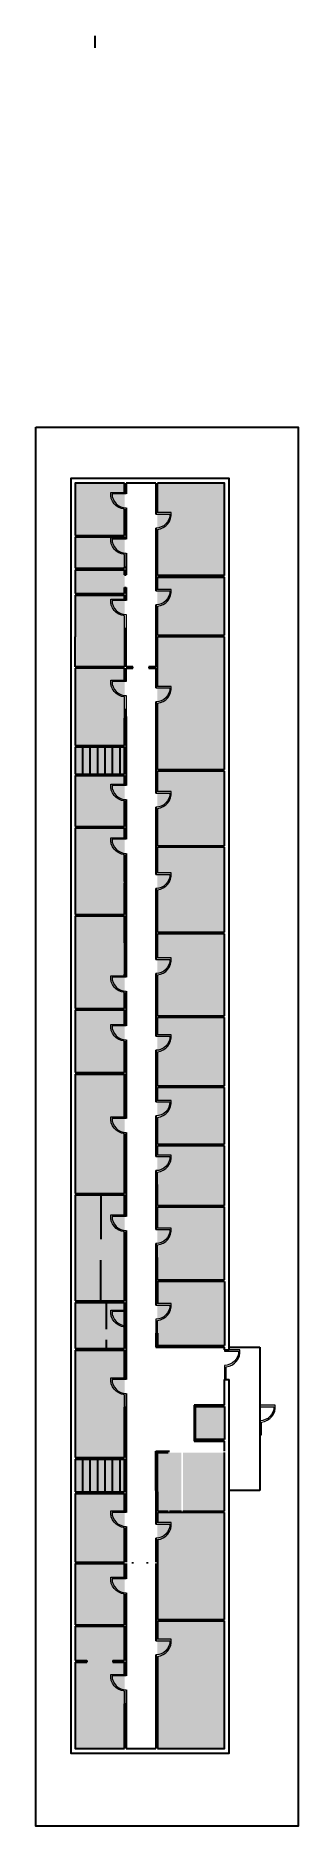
# Model space of a CAD drawing. Header units: millimetres. Extents: x 517 to 693, y -438 to 762.
import ezdxf

# ---------------------------------------------------------------- set-up
doc = ezdxf.new("R2010")
doc.units = ezdxf.units.MM
doc.layers.get('0').update_dxf_attribs({"lineweight": 30, "true_color": 0x424242})
doc.layers.add('Doors', color=250, linetype='Continuous', lineweight=20)
for name, color, linetype, true_color in [('заливка навч', 7, 'Continuous', 0xffffff), ('заливкапринт', 7, 'Continuous', 0x6eb259), ('заливкаспец', 7, 'Continuous', 0xffffd4), ('заливкатуалет', 7, 'Continuous', 0x6eb259), ('заливкауфет', 7, 'Continuous', 0xfffacd)]:
    doc.layers.add(name, color=color, linetype=linetype, true_color=true_color)
doc.layers.add('заливка2', color=7, linetype='Continuous', lineweight=30, true_color=0x6eb259)
doc.layers.add('рамкаосн', color=7, linetype='Continuous', lineweight=30, true_color=0x424242)
pattern_1 = [(270, (543.4153, 462.5), (5, -9e-16), [])]

msp = doc.modelspace()

# ---------------------------------------------------------------- hatches: boundary and pattern name
h = msp.add_hatch()
h.set_pattern_fill('_USER', color=256, scale=5, angle=-90, style=0, pattern_type=0)
h.set_pattern_definition(pattern_1)
h.paths.add_polyline_path([(543.4, 285.7), (543.4, 267.5), (577.4, 267.5), (577.4, 285.7)])
h = msp.add_hatch()
h.set_pattern_fill('_USER', color=256, scale=5, angle=-90, style=0, pattern_type=0)
h.set_pattern_definition(pattern_1)
h.paths.add_polyline_path([(577.4, -213.5), (577.4, -191.5), (543.4, -191.5), (543.4, -213.5)])
at = {"layer": 'заливка навч'}
msp.add_hatch(color=256, dxfattribs=at).paths.add_polyline_path([(576.4, -137.1), (576.4, -118.5), (543.4, -118.5), (543.4, -190.5), (576.4, -190.5), (576.4, -156.8)])
at = {"layer": 'заливка2', "true_color": 0x6eb259}
for points in [[(576.4, 285.7), (543.4, 285.7), (543.4, 267.5), (576.4, 267.5)], [(576.4, -191.5), (543.4, -191.5), (543.4, -213.5), (576.4, -213.5)]]:
    msp.add_hatch(color=75, dxfattribs=at).paths.add_polyline_path(points)
at = {"layer": 'заливкапринт', "true_color": 0x6eb259}
msp.add_hatch(color=75, dxfattribs=at).paths.add_polyline_path([(614.5, -187.1), (605.6, -187.1), (598.4, -187.1), (598.4, -213.5), (598.4, -226.4), (605.6, -226.4), (606.6, -226.4), (614.5, -226.4)])
at = {"layer": 'заливкаспец'}
h = msp.add_hatch(color=256, dxfattribs=at)
h.paths.add_polyline_path([(576.4, 456.3), (576.4, 462.5), (543.4, 462.5), (543.4, 427.5), (576.4, 427.5), (576.4, 445)])
h.paths.add_polyline_path([(643.4, 462.5), (598.4, 462.5), (598.4, 442.8), (598.4, 431.5), (598.4, 400.5), (643.4, 400.5)])
h.paths.add_polyline_path([(576.4, 426.5), (543.4, 426.5), (543.4, 405.5), (576.4, 405.5), (576.4, 406.2)])
h.paths.add_polyline_path([(576.4, 404.5), (543.4, 404.5), (543.4, 388.5), (576.4, 388.5)])
h.paths.add_polyline_path([(576.4, 384.8), (576.4, 387.5), (543.4, 387.5), (543.4, 359.5), (543.4, 339.4), (576.4, 339.4), (576.4, 365.1)])
h.paths.add_polyline_path([(643.4, 399.5), (598.4, 399.5), (598.4, 391.3), (598.4, 380), (598.4, 360.5), (643.4, 360.5)])
h.paths.add_polyline_path([(643.4, 359.5), (598.4, 359.5), (598.4, 326.3), (598.4, 315), (598.4, 270.5), (643.4, 270.5)])
h.paths.add_polyline_path([(643.4, 269.5), (598.4, 269.5), (598.4, 255.8), (598.4, 244.5), (598.4, 219.5), (643.4, 219.5)])
h.paths.add_polyline_path([(643.4, 218.5), (598.4, 218.5), (598.4, 201.3), (598.4, 190), (598.4, 161.5), (643.4, 161.5)])
h.paths.add_polyline_path([(576.4, 260.8), (576.4, 266.5), (543.4, 266.5), (543.4, 232.5), (576.4, 232.5), (576.4, 249.5)])
h.paths.add_polyline_path([(576.4, 213.5), (576.4, 224.8), (576.4, 231.5), (543.4, 231.5), (543.4, 195.5), (543.4, 194.5), (543.4, 173.5), (576.4, 173.5), (576.4, 194.5), (576.4, 195.5)])
h.paths.add_polyline_path([(576.4, 154.5), (576.4, 172.5), (543.4, 172.5), (543.4, 154.5), (543.4, 133.5), (543.4, 110.5), (576.4, 110.5), (576.4, 121.1), (576.4, 132.4), (576.4, 133.5)])
h.paths.add_polyline_path([(576.4, 99.8), (576.4, 109.5), (543.4, 109.5), (543.4, 67.5), (576.4, 67.5), (576.4, 88.5)])
h.paths.add_polyline_path([(576.4, 66.5), (543.4, 66.5), (543.4, -13.5), (576.4, -13.5), (576.4, 26.5), (576.4, 37.8)])
h.paths.add_polyline_path([(576.4, -39.3), (576.4, -27.9), (576.4, -14.5), (543.4, -14.5), (543.4, -85.5), (576.4, -85.5)])
h.paths.add_polyline_path([(576.4, -86.5), (543.4, -86.5), (543.4, -117.5), (576.4, -117.5)])
h.paths.add_polyline_path([(643.4, -22.5), (598.4, -22.5), (598.4, -36.7), (598.4, -56.4), (598.4, -71.5), (643.4, -71.5)])
h.paths.add_polyline_path([(643.4, 18.5), (598.4, 18.5), (598.4, 12.2), (598.4, -7.6), (598.4, -21.5), (643.4, -21.5)])
h.paths.add_polyline_path([(643.4, 57.5), (598.4, 57.5), (598.4, 48.8), (598.4, 37.5), (598.4, 19.5), (643.4, 19.5)])
h.paths.add_polyline_path([(643.4, 104.5), (598.4, 104.5), (598.4, 92.8), (598.4, 81.5), (598.4, 58.5), (643.4, 58.5)])
h.paths.add_polyline_path([(643.4, 160.5), (598.4, 160.5), (598.4, 144.3), (598.4, 133), (598.4, 105.5), (643.4, 105.5)])
h.paths.add_polyline_path([(643.4, -227.4), (598.4, -227.4), (598.4, -234.1), (598.4, -245.5), (598.4, -299), (643.4, -299)])
h.paths.add_polyline_path([(643.4, -187.1), (637.2, -187.1), (626.6, -187.1), (615.5, -187.1), (615.5, -226.4), (643.4, -226.4), (643.4, -213.5), (643.4, -212.5)])
h.paths.add_polyline_path([(643.4, -156.3), (624, -156.3), (624, -178.4), (643.4, -178.4)])
h.paths.add_polyline_path([(643.4, -300), (598.4, -300), (598.4, -312.3), (598.4, -323.7), (598.4, -385.5), (643.4, -385.5)])
h.paths.add_polyline_path([(576.4, -335.8), (576.4, -327.5), (568.6, -327.5), (568.6, -326.5), (576.4, -326.5), (576.4, -303.5), (543.4, -303.5), (543.4, -326.5), (551.1, -326.5), (551.1, -327.5), (543.4, -327.5), (543.4, -385.5), (576.4, -385.5), (576.4, -355.5)])
h.paths.add_polyline_path([(576.4, -270.7), (576.4, -261.5), (543.4, -261.5), (543.4, -302.5), (576.4, -302.5), (576.4, -282)])
h.paths.add_polyline_path([(576.4, -237.5), (576.4, -226.2), (576.4, -214.5), (543.4, -214.5), (543.4, -260.5), (576.4, -260.5)])
at = {"layer": 'заливкатуалет'}
msp.add_hatch(color=256, dxfattribs=at).paths.add_polyline_path([(576.4, 330.5), (576.4, 338.4), (543.4, 338.4), (543.4, 323.5), (543.4, 286.7), (576.4, 286.7), (576.4, 305.1), (576.4, 310.8)])
at = {"layer": 'заливкауфет'}
msp.add_hatch(color=256, dxfattribs=at).paths.add_polyline_path([(643.4, -72.5), (598.4, -72.5), (598.4, -87.3), (598.4, -107.1), (598.4, -115.5), (643.4, -115.5)])

# ---------------------------------------------------------------- linework, layer by layer
for p, q in [((556.4, 762.3), (556.4, 754.2)), ((576.4, 456.3), (576.4, 462.5)), ((577.4, 462.5), (577.4, 455.3)), ((597.4, 462.5), (597.4, 441.8)), ((598.4, 442.8), (598.4, 462.5)), ((576.4, 427.5), (576.4, 445)), ((577.4, 445.9), (577.4, 424.9)), ((597.4, 432.4), (597.4, 390.3)), ((543.4, 427.5), (576.4, 427.5)), ((543.4, 426.5), (576.4, 426.5)), ((576.4, 425.9), (576.4, 426.5)), ((598.4, 400.5), (598.4, 431.5)), ((577.4, 415.6), (577.4, 401.1)), ((543.4, 405.5), (576.4, 405.5)), ((543.4, 404.5), (576.4, 404.5)), ((576.4, 405.5), (576.4, 406.2)), ((576.4, 401.1), (576.4, 404.5)), ((576.4, 401.1), (577.4, 401.1)), ((643.4, 400.5), (598.4, 400.5)), ((598.4, 399.5), (643.4, 399.5)), ((598.4, 391.3), (598.4, 399.5)), ((543.4, 388.5), (576.4, 388.5)), ((543.4, 387.5), (576.4, 387.5)), ((576.4, 388.5), (576.4, 392.5)), ((576.4, 392.5), (577.4, 392.5)), ((576.4, 384.8), (576.4, 387.5)), ((577.4, 392.5), (577.4, 383.8)), ((597.4, 380.9), (597.4, 339.4)), ((598.4, 360.5), (598.4, 380)), ((576.4, 365.1), (576.4, 339.4)), ((577.4, 339.4), (577.4, 365.1)), ((598.4, 360.5), (643.4, 360.5)), ((543.4, 339.4), (543.4, 359.5)), ((643.4, 359.5), (598.4, 359.5)), ((598.4, 326.3), (598.4, 359.5)), ((576.4, 339.4), (543.4, 339.4)), ((576.4, 338.4), (543.4, 338.4)), ((543.4, 338.4), (543.4, 323.5)), ((576.4, 330.5), (576.4, 338.4)), ((581.9, 339.4), (577.4, 339.4)), ((577.4, 330.5), (577.4, 338.4)), ((577.4, 338.4), (581.9, 338.4)), ((581.9, 338.4), (581.9, 339.4)), ((597.4, 339.4), (592.7, 339.4)), ((592.7, 339.4), (592.7, 338.4)), ((592.7, 338.4), (597.4, 338.4)), ((597.4, 338.4), (597.4, 325.3)), ((597.4, 315.9), (597.4, 254.8)), ((598.4, 270.5), (598.4, 315)), ((576.4, 310.8), (576.4, 305.1)), ((576.4, 286.7), (576.4, 305.1)), ((577.4, 306.1), (577.4, 310.8)), ((577.4, 306.1), (577.4, 302.5)), ((577.4, 302.5), (577.4, 259.8)), ((543.4, 286.7), (576.4, 286.7)), ((543.4, 285.7), (576.4, 285.7)), ((576.4, 267.5), (576.4, 285.7)), ((543.4, 267.5), (576.4, 267.5)), ((543.4, 266.5), (576.4, 266.5)), ((576.4, 260.8), (576.4, 266.5)), ((598.4, 270.5), (643.4, 270.5)), ((643.4, 269.5), (598.4, 269.5)), ((598.4, 255.8), (598.4, 269.5)), ((576.4, 232.5), (576.4, 249.5)), ((577.4, 250.4), (577.4, 223.8)), ((597.4, 245.4), (597.4, 200.3)), ((598.4, 219.5), (598.4, 244.5)), ((543.4, 232.5), (576.4, 232.5)), ((543.4, 231.5), (576.4, 231.5)), ((576.4, 224.8), (576.4, 231.5)), ((598.4, 219.5), (643.4, 219.5)), ((643.4, 218.5), (598.4, 218.5)), ((598.4, 201.3), (598.4, 218.5)), ((576.4, 195.5), (576.4, 213.5)), ((577.4, 214.4), (577.4, 131.4)), ((543.4, 195.5), (543.4, 194.5)), ((576.4, 195.5), (576.4, 193.3)), ((576.4, 173.5), (576.4, 194.5)), ((597.4, 190.9), (597.4, 143.3)), ((598.4, 161.5), (598.4, 190)), ((543.4, 173.5), (576.4, 173.5)), ((543.4, 172.5), (576.4, 172.5)), ((576.4, 154.5), (576.4, 172.5)), ((598.4, 161.5), (643.4, 161.5)), ((643.4, 160.5), (598.4, 160.5)), ((598.4, 144.3), (598.4, 160.5)), ((543.4, 154.5), (543.4, 133.5)), ((576.4, 154.5), (576.4, 133.5)), ((576.4, 132.4), (576.4, 133.5)), ((597.4, 133.9), (597.4, 91.8)), ((598.4, 105.5), (598.4, 133)), ((576.4, 110.5), (576.4, 121.1)), ((577.4, 122), (577.4, 98.8)), ((543.4, 110.5), (576.4, 110.5)), ((543.4, 109.5), (576.4, 109.5)), ((576.4, 99.8), (576.4, 109.5)), ((598.4, 105.5), (643.4, 105.5)), ((643.4, 104.5), (598.4, 104.5)), ((598.4, 92.8), (598.4, 104.5)), ((576.4, 67.5), (576.4, 88.5)), ((577.4, 89.4), (577.4, 36.8)), ((597.4, 82.4), (597.4, 47.8)), ((598.4, 58.5), (598.4, 81.5)), ((543.4, 67.5), (576.4, 67.5)), ((543.4, 66.5), (576.4, 66.5)), ((576.4, 37.8), (576.4, 66.5)), ((598.4, 58.5), (643.4, 58.5)), ((643.4, 57.5), (598.4, 57.5)), ((598.4, 48.8), (598.4, 57.5)), ((597.4, 38.5), (597.4, 11.2)), ((598.4, 19.5), (598.4, 37.5)), ((576.4, -13.5), (576.4, 26.5)), ((577.4, 27.4), (577.4, -28.9)), ((598.4, 19.5), (643.4, 19.5)), ((643.4, 18.5), (598.4, 18.5)), ((598.4, 12.2), (598.4, 18.5)), ((597.4, 1.8), (597.4, -37.7)), ((598.4, -21.5), (598.4, -7.6)), ((543.4, -13.5), (576.4, -13.5)), ((543.4, -14.5), (576.4, -14.5)), ((560.4, -14.5), (560.4, -25.2)), ((560.4, -14.5), (560.4, -44.2)), ((576.4, -27.9), (576.4, -14.5)), ((598.4, -21.5), (643.4, -21.5)), ((598.4, -22.5), (643.4, -22.5)), ((598.4, -36.7), (598.4, -22.5)), ((576.4, -85.5), (576.4, -39.3)), ((577.4, -38.3), (577.4, -138.1)), ((597.4, -47.1), (597.4, -88.3)), ((560.4, -85.5), (560.4, -58.3)), ((598.4, -71.5), (598.4, -56.4)), ((560.4, -85.5), (560.4, -61.6)), ((598.4, -71.5), (643.4, -71.5)), ((643.4, -72.5), (643.4, -115.5)), ((543.4, -85.5), (576.4, -85.5)), ((543.4, -86.5), (576.4, -86.5)), ((564.1, -86.5), (564.1, -104.4)), ((576.4, -117.5), (576.4, -86.5)), ((597.4, -107.1), (597.4, -116.5)), ((543.4, -117.5), (576.4, -117.5)), ((543.4, -118.5), (576.4, -118.5)), ((564.1, -111.6), (564.1, -117.5)), ((576.4, -137.1), (576.4, -118.5)), ((597.4, -116.5), (643.4, -116.5)), ((643.4, -118.3), (646.4, -118.3)), ((646.4, -116.5), (667.1, -116.5)), ((667.1, -116.5), (667.1, -184.7)), ((643.4, -138.1), (646.4, -138.1)), ((577.4, -147.5), (577.4, -191.5)), ((643.4, -155.3), (623, -155.3)), ((623, -155.3), (623, -179.4)), ((576.4, -190.5), (576.4, -156.8)), ((624, -178.4), (624, -156.3)), ((624, -156.3), (643.4, -156.3)), ((643.4, -156.3), (643.4, -178.4)), ((623, -179.4), (643.4, -179.4)), ((643.4, -178.4), (624, -178.4)), ((543.4, -190.5), (576.4, -190.5)), ((543.4, -191.5), (576.4, -191.5)), ((576.4, -213.5), (576.4, -191.5)), ((577.4, -191.5), (577.4, -213.5)), ((597.4, -212.5), (597.4, -186.1)), ((597.4, -186.1), (606.6, -186.1)), ((598.4, -213.5), (598.4, -187.1)), ((598.4, -187.1), (605.6, -187.1)), ((667.1, -184.7), (667.1, -194.1)), ((667.1, -194.1), (667.1, -212.5)), ((543.4, -213.5), (576.4, -213.5)), ((543.4, -214.5), (576.4, -214.5)), ((576.4, -226.2), (576.4, -214.5)), ((577.4, -213.5), (577.4, -227.2)), ((597.4, -212.5), (597.4, -235.1)), ((598.4, -213.5), (598.4, -226.4)), ((643.4, -213.5), (643.4, -212.5)), ((667.1, -212.5), (646.4, -212.5)), ((598.4, -226.4), (605.6, -226.4)), ((643.4, -227.4), (598.4, -227.4)), ((598.4, -227.4), (598.4, -234.1)), ((606.6, -226.4), (614.5, -226.4)), ((615.5, -226.4), (643.4, -226.4)), ((576.4, -260.5), (576.4, -237.5)), ((577.4, -236.6), (577.4, -260.5)), ((597.4, -244.5), (597.4, -260.5)), ((598.4, -245.5), (598.4, -299)), ((543.4, -260.5), (576.4, -260.5)), ((543.4, -261.5), (576.4, -261.5)), ((576.4, -270.7), (576.4, -261.5)), ((577.4, -261.5), (577.4, -271.7)), ((597.4, -261.5), (597.4, -313.3)), ((576.4, -302.5), (576.4, -282)), ((577.4, -281.1), (577.4, -336.8)), ((598.4, -299), (643.4, -299)), ((543.4, -302.5), (576.4, -302.5)), ((543.4, -303.5), (576.4, -303.5)), ((576.4, -326.5), (576.4, -303.5)), ((598.4, -300), (643.4, -300)), ((598.4, -300), (598.4, -312.3)), ((597.4, -322.7), (597.4, -385.5)), ((598.4, -323.7), (598.4, -385.5)), ((543.4, -326.5), (551.1, -326.5)), ((543.4, -327.5), (551.1, -327.5)), ((551.1, -326.5), (551.1, -327.5)), ((568.6, -326.5), (568.6, -327.5)), ((568.6, -326.5), (576.4, -326.5)), ((568.6, -327.5), (576.4, -327.5)), ((576.4, -335.8), (576.4, -327.5)), ((577.4, -346.1), (577.4, -385.5)), ((576.4, -385.5), (576.4, -355.5))]:
    msp.add_line(p, q)
for points in [[(646.4, -118.3), (646.4, 465.5), (540.4, 465.5), (540.4, -388.5), (646.4, -388.5), (646.4, -138.1)], [(576.4, 462.5), (543.4, 462.5), (543.4, 427.5)], [(597.4, 462.5), (577.4, 462.5)], [(643.4, 400.5), (643.4, 462.5), (598.4, 462.5)], [(543.4, 426.5), (543.4, 405.5)], [(543.4, 404.5), (543.4, 388.5)], [(643.4, 360.5), (643.4, 399.5)], [(543.4, 387.5), (543.4, 359.5)], [(643.4, 270.5), (643.4, 359.5)], [(543.4, 323.5), (543.4, 286.7)], [(543.4, 285.7), (543.4, 267.5)], [(543.4, 266.5), (543.4, 232.5)], [(643.4, 219.5), (643.4, 269.5)], [(543.4, 231.5), (543.4, 195.5)], [(643.4, 161.5), (643.4, 218.5)], [(543.4, 194.5), (543.4, 173.5)], [(543.4, 172.5), (543.4, 154.5)], [(643.4, 105.5), (643.4, 160.5)], [(543.4, 133.5), (543.4, 110.5)], [(543.4, 109.5), (543.4, 67.5)], [(643.4, 58.5), (643.4, 104.5)], [(543.4, 66.5), (543.4, -13.5)], [(643.4, 19.5), (643.4, 57.5)], [(643.4, -21.5), (643.4, 18.5)], [(543.4, -14.5), (543.4, -85.5)], [(643.4, -71.5), (643.4, -22.5)], [(643.4, -72.5), (598.4, -72.5), (598.4, -87.3)], [(543.4, -86.5), (543.4, -117.5)], [(598.4, -107.1), (598.4, -115.5), (643.4, -115.5)], [(543.4, -118.5), (543.4, -190.5)], [(643.4, -118.3), (643.4, -116.5)], [(643.4, -155.3), (643.4, -138.1)], [(643.4, -186.1), (643.4, -179.4)], [(543.4, -191.5), (543.4, -213.5)], [(643.4, -212.5), (643.4, -187.1)], [(543.4, -214.5), (543.4, -260.5)], [(643.4, -226.4), (643.4, -213.5)], [(643.4, -299), (643.4, -227.4)], [(543.4, -261.5), (543.4, -302.5)], [(543.4, -303.5), (543.4, -326.5)], [(598.4, -385.5), (643.4, -385.5), (643.4, -300)], [(543.4, -327.5), (543.4, -385.5), (576.4, -385.5)], [(577.4, -385.5), (597.4, -385.5)]]:
    msp.add_lwpolyline(points)
at = {"layer": 'Doors'}
msp.add_line((643.4, -138.1), (644.4, -138.1), dxfattribs=at)
for points in [[(577.4, 436.6), (576.4, 436.6), (576.4, 445, -0.414207), (567.1, 456.3), (577.4, 456.3), (577.4, 455.3), (568, 455.3, 0.414214), (577.4, 445.9), (577.4, 436.6)], [(597.4, 423.1), (598.4, 423.1), (598.4, 431.5, 0.414207), (607.7, 442.8), (597.4, 442.8), (597.4, 441.8), (606.8, 441.8, -0.414214), (597.4, 432.4), (597.4, 423.1)], [(577.4, 406.2), (576.4, 406.2), (576.4, 414.6, -0.414207), (567.1, 425.9), (577.4, 425.9), (577.4, 424.9), (568, 424.9, 0.414214), (577.4, 415.6), (577.4, 406.2)], [(577.4, 365.1), (576.4, 365.1), (576.4, 373.5, -0.414207), (567.1, 384.8), (577.4, 384.8), (577.4, 383.8), (568, 383.8, 0.414214), (577.4, 374.4), (577.4, 365.1)], [(597.4, 371.6), (598.4, 371.6), (598.4, 380, 0.414207), (607.7, 391.3), (597.4, 391.3), (597.4, 390.3), (606.8, 390.3, -0.414214), (597.4, 380.9), (597.4, 371.6)], [(577.4, 310.8), (576.4, 310.8), (576.4, 319.2, -0.414207), (567.1, 330.5), (577.4, 330.5), (577.4, 329.5), (568, 329.5, 0.414214), (577.4, 320.1), (577.4, 310.8)], [(597.4, 306.6), (598.4, 306.6), (598.4, 315, 0.414207), (607.7, 326.3), (597.4, 326.3), (597.4, 325.3), (606.8, 325.3, -0.414214), (597.4, 315.9), (597.4, 306.6)], [(577.4, 241.1), (576.4, 241.1), (576.4, 249.5, -0.414207), (567.1, 260.8), (577.4, 260.8), (577.4, 259.8), (568, 259.8, 0.414214), (577.4, 250.4), (577.4, 241.1)], [(597.4, 236.1), (598.4, 236.1), (598.4, 244.5, 0.414207), (607.7, 255.8), (597.4, 255.8), (597.4, 254.8), (606.8, 254.8, -0.414214), (597.4, 245.4), (597.4, 236.1)], [(577.4, 205.1), (576.4, 205.1), (576.4, 213.5, -0.414207), (567.1, 224.8), (577.4, 224.8), (577.4, 223.8), (568, 223.8, 0.414214), (577.4, 214.4), (577.4, 205.1)], [(597.4, 181.6), (598.4, 181.6), (598.4, 190, 0.414207), (607.7, 201.3), (597.4, 201.3), (597.4, 200.3), (606.8, 200.3, -0.414214), (597.4, 190.9), (597.4, 181.6)], [(597.4, 124.6), (598.4, 124.6), (598.4, 133, 0.414207), (607.7, 144.3), (597.4, 144.3), (597.4, 143.3), (606.8, 143.3, -0.414214), (597.4, 133.9), (597.4, 124.6)], [(577.4, 112.6), (576.4, 112.6), (576.4, 121.1, -0.414207), (567.1, 132.4), (577.4, 132.4), (577.4, 131.4), (568, 131.4, 0.414214), (577.4, 122), (577.4, 112.6)], [(577.4, 80.1), (576.4, 80.1), (576.4, 88.5, -0.414207), (567.1, 99.8), (577.4, 99.8), (577.4, 98.8), (568, 98.8, 0.414214), (577.4, 89.4), (577.4, 80.1)], [(597.4, 73.1), (598.4, 73.1), (598.4, 81.5, 0.414207), (607.7, 92.8), (597.4, 92.8), (597.4, 91.8), (606.8, 91.8, -0.414214), (597.4, 82.4), (597.4, 73.1)], [(597.4, 29.1), (598.4, 29.1), (598.4, 37.5, 0.414207), (607.7, 48.8), (597.4, 48.8), (597.4, 47.8), (606.8, 47.8, -0.414214), (597.4, 38.5), (597.4, 29.1)], [(577.4, 18.1), (576.4, 18.1), (576.4, 26.5, -0.414207), (567.1, 37.8), (577.4, 37.8), (577.4, 36.8), (568, 36.8, 0.414214), (577.4, 27.4), (577.4, 18.1)], [(598.4, 0.8, 0.414207), (607.7, 12.2), (606.8, 12.2), (597.4, 12.2), (597.4, 11.2), (606.8, 11.2, -0.414214), (597.4, 1.8), (597.4, -7.6), (598.4, -7.6)], [(577.4, -47.7), (576.4, -47.7), (576.4, -39.3, -0.414207), (567.1, -27.9), (577.4, -27.9), (577.4, -28.9), (568, -28.9, 0.414214), (577.4, -38.3), (577.4, -47.7)], [(607.7, -36.7), (606.8, -36.7), (597.4, -36.7), (597.4, -37.7), (606.8, -37.7, -0.414214), (597.4, -47.1), (597.4, -56.4), (598.4, -56.4), (598.4, -48, 0.414207)], [(577.4, -111.5), (576.4, -111.5), (576.4, -103.1, -0.414207), (567.1, -91.7), (577.4, -91.7), (577.4, -92.7), (568, -92.7, 0.414214), (577.4, -102.1), (577.4, -111.5)], [(607.7, -87.3), (606.8, -87.3), (597.4, -87.3), (597.4, -88.3), (606.8, -88.3, -0.414214), (597.4, -97.7), (597.4, -107.1), (598.4, -107.1), (598.4, -98.6, 0.414207)], [(653.7, -118.3), (652.8, -118.3), (643.4, -118.3), (643.4, -119.3), (652.8, -119.3, -0.414214), (643.4, -128.7), (643.4, -138.1), (644.4, -138.1), (644.4, -129.7, 0.414207)], [(577.4, -156.8), (576.4, -156.8), (576.4, -148.4, -0.414207), (567.1, -137.1), (577.4, -137.1), (577.4, -138.1), (568, -138.1, 0.414214), (577.4, -147.5), (577.4, -156.8)], [(677.4, -155.4), (676.5, -155.4), (667.1, -155.4), (667.1, -156.4), (676.5, -156.4, -0.414214), (667.1, -165.8), (667.1, -175.2), (668.1, -175.2), (668.1, -166.7, 0.414207)], [(577.4, -245.9), (576.4, -245.9), (576.4, -237.5, -0.414207), (567.1, -226.2), (577.4, -226.2), (577.4, -227.2), (568, -227.2, 0.414214), (577.4, -236.6), (577.4, -245.9)], [(597.4, -253.9), (598.4, -253.9), (598.4, -245.5, 0.414207), (607.7, -234.1), (597.4, -234.1), (597.4, -235.1), (606.8, -235.1, -0.414214), (597.4, -244.5), (597.4, -253.9)], [(577.4, -290.4), (576.4, -290.4), (576.4, -282, -0.414207), (567.1, -270.7), (577.4, -270.7), (577.4, -271.7), (568, -271.7, 0.414214), (577.4, -281.1), (577.4, -290.4)], [(597.4, -332.1), (598.4, -332.1), (598.4, -323.7, 0.414207), (607.7, -312.3), (597.4, -312.3), (597.4, -313.3), (606.8, -313.3, -0.414214), (597.4, -322.7), (597.4, -332.1)], [(577.4, -355.5), (576.4, -355.5), (576.4, -347.1, -0.414207), (567.1, -335.8), (577.4, -335.8), (577.4, -336.8), (568, -336.8, 0.414214), (577.4, -346.1), (577.4, -355.5)]]:
    msp.add_lwpolyline(points, format="xyb", close=True, dxfattribs=at)
at = {"layer": 'заливка2', "color": 0}
msp.add_line((581.8, -260.5), (581.8, -261.5), dxfattribs=at)
at = {"layer": 'заливка2'}
msp.add_line((591.6, -260.5), (591.6, -261.5), dxfattribs=at)
at = {"layer": 'рамкаосн'}
msp.add_lwpolyline([(516.9, 500), (692.7, 500), (692.7, -437.5), (516.9, -437.5)], close=True, dxfattribs=at)

doc.saveas('drawing.dxf')
